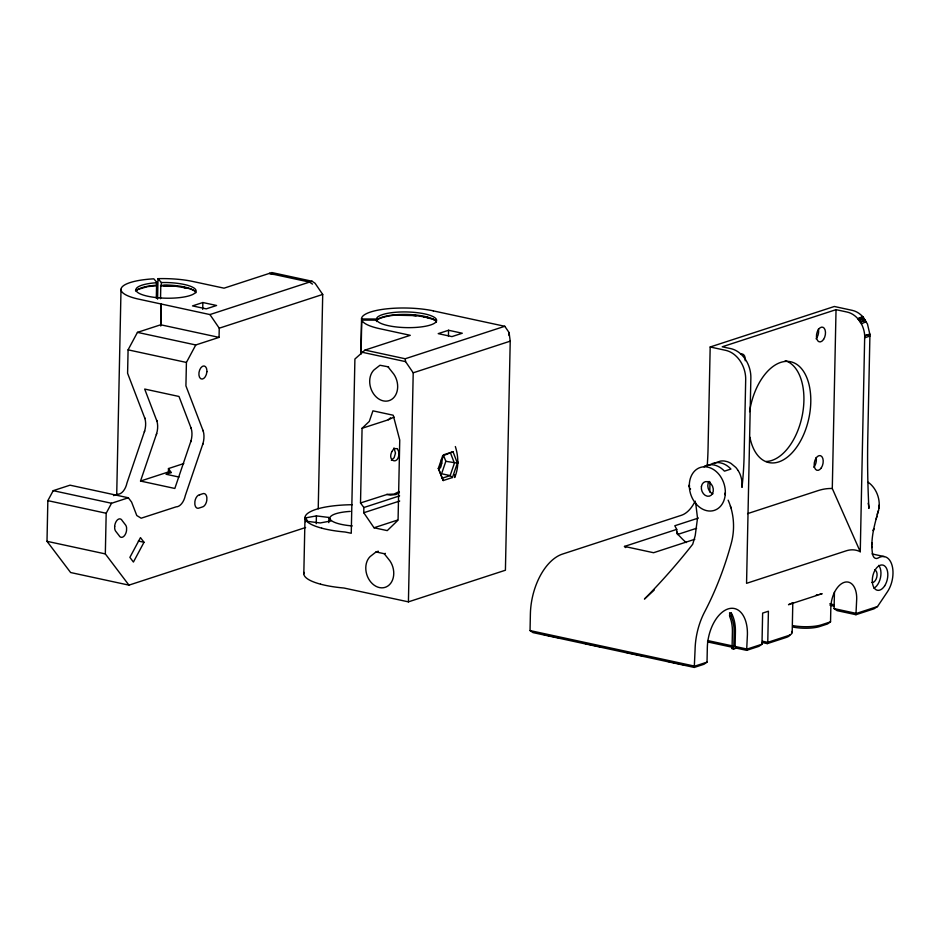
<?xml version="1.0" encoding="UTF-8"?>
<svg xmlns="http://www.w3.org/2000/svg" width="940" height="940" viewBox="0 0 940 940"><rect width="100%" height="100%" fill="white"/><g stroke="black" fill="none" stroke-linecap="round" stroke-linejoin="round"><path stroke-width="1.41" d="M698.279 517.999A30.08 17.414 -78.3 0 1 696.787 518.586L674.803 525.754L676.73 529.385L676.859 533.309L682.581 539.243A13.736 2.55 46.8 0 0 685.577 541.992L686.294 542.58M360.807 354.086L361.548 318.707M305.594 527.516L128.945 585.138L70.618 572.53L47 541.311L47.846 500.644L53.204 490.668L70.018 485.181L128.345 497.777L131.6 502.089L136.77 515.519L141.153 518.21L176.133 506.848A12.89 7.438 -77.8 0 0 185.297 495.591L202.993 443.515A15.052 8.683 -77.8 0 0 203.251 431.155L185.92 385.858L186.414 362.44L195.767 344.968L219.055 337.378L219.243 328.189L209.925 314.571L137.675 298.92A45.014 11.727 1.2 0 1 121.836 287.252A45.014 11.727 1.2 0 1 152.868 278.886L153.819 278.839L157.215 282.74L156.675 285.69L147.463 286.641L136.923 289.732M128.945 585.138L105.327 553.907L106.185 513.252L111.531 503.264L128.345 497.777M116.713 494.675L121.013 289.273M219.055 337.378L160.716 324.782L137.44 332.372L128.087 349.845L127.593 373.262L144.925 418.559A15.052 8.683 -77.8 0 1 144.666 430.92L126.971 482.984A12.89 7.438 -77.8 0 1 117.806 494.252L113.517 495.591M156.31 298.192L156.651 282.094L156.534 284.562M157.579 299.155L158.014 278.663L158.978 278.639A45.014 11.727 1.2 0 1 191.842 281.26L224.049 288.169L271.907 272.565L312.103 281.248L315.076 283.269L322.714 294.443L318.225 508.822M160.529 298.673L160.799 285.537L166.498 285.02A30.08 7.837 1.2 0 1 195.931 292.751M161.328 285.043L161.375 282.552L158.014 278.663M160.763 326.027L161.222 304.02L160.716 324.782M156.933 421.144A15.052 8.683 -77.8 0 1 156.675 433.516L140.518 481.057L168.413 471.951L168.483 468.555L183.782 463.561M202.711 309.342L202.852 302.527L216.588 305.488L206.236 308.861L192.512 305.899L202.852 302.527M303.82 573.799L305.007 517.447M305.653 521.747L305.735 517.858L316.404 515.895L328.953 517.47L330.833 520.995L320.164 522.957L307.615 521.394L305.735 517.858M316.24 523.674L316.404 515.895M328.836 522.652L328.953 517.47M361.054 353.745L361.759 320.082L376.787 320.164L377.774 321.515A30.08 7.837 1.2 0 0 425.468 326.251A30.08 7.837 1.2 0 0 421.132 313.22A30.08 7.837 1.2 0 0 376.693 318.249L376.588 321.527L376.646 320.74A30.08 7.837 1.2 0 1 407.02 314.454A30.08 7.837 1.2 0 1 436.454 322.185M362.076 428.288L369.291 421.414L372.933 410.839L393.214 415.221L399.747 440.049L398.066 520.149L387.257 530.618L374.026 527.763L363.757 512.746L363.862 507.518L360.514 502.959L362.076 428.288L388.361 419.769L394.06 417.066M395.481 453.01L393.954 447.945M398.913 453.75L398.936 452.951M320.563 584.175L321.551 584.433A53.874 14.03 1.2 0 0 329.094 586.067L330.245 586.266A53.709 13.994 1.2 0 0 343.911 588.017L408.418 601.859L413.212 372.804L405.575 361.63L405.199 358.763L365.002 350.079L354.909 359.021L351.255 533.262L345.086 532.016A53.709 13.994 1.2 0 1 331.421 530.266L330.269 530.054A53.874 14.03 1.2 0 1 322.726 528.433L321.738 528.174M441.8 463.021L441.823 462.21M448.439 336.062L448.568 330.269L462.292 333.23L451.94 336.602L438.216 333.641L448.568 330.269M454.748 474.7L454.69 477.508C458.861 467.685 458.591 456.593 455.348 446.547M457.815 463.479L457.851 461.787M509.022 335.486L509.081 332.56L504.78 326.286L433.187 310.858M509.081 332.56L510.22 341.161L505.414 570.228L408.418 601.859M736.349 648.13L735.104 646.473L735.409 631.974A33.311 19.223 -77.8 0 0 731.308 613.08L729.593 612.716L729.886 617.016A31.161 17.978 -77.8 0 1 732.401 632.033L732.048 648.6L733.764 648.976L736.349 648.13L746.642 650.351L747.418 634.57A33.311 19.223 -77.8 0 0 728.053 608.932A33.311 19.223 -77.8 0 0 707.327 647.636L707.021 662.148L703.966 664.275L694.272 667.435L533.004 632.608L530.043 630.576L530.383 613.985A51.571 29.763 -77.8 0 1 562.472 554.083L681.453 515.273A30.08 17.355 -77.8 0 0 692.792 505.391L695.283 501.173M868.172 503.264A23.277 16.767 64.3 0 1 868.842 507.154L868.913 508.399A644.675 371.97 -77.8 0 1 867.808 436.994L869.923 334.605L867.467 324.006L862.579 316.51A22.56 17.46 71.9 0 0 852.369 310.388L834.344 306.487L710.182 346.989L708.067 447.922A214.896 123.986 -77.8 0 1 707.244 465.582M709.77 492.031L709.982 481.926M733.764 648.976L734.116 632.397A31.161 17.978 -77.8 0 0 731.602 617.392L731.308 613.08M746.642 650.351L758.921 646.344L761.988 644.217L762.634 613.103L768.415 611.223L767.757 642.337L767.287 643.618L762.175 642.514M792.185 632.491L792.808 602.622M860.264 551.745L832.288 488.518L836.036 309.66L847.187 312.068A22.56 17.46 71.9 0 1 857.95 318.813L861.381 323.83A22.56 17.46 71.9 0 1 864.706 335.709L860.264 551.745A51.571 29.763 -77.8 0 0 846.153 550.84L746.56 583.329L750.86 377.974A25.791 19.963 71.9 0 0 730.803 348.634L722.226 346.789L836.036 309.66M792.643 626.98A19.341 5.041 1.2 0 0 819.727 626.522L827.482 623.984L830.537 621.857L830.843 607.346A21.491 12.396 -77.8 0 1 844.202 582.377A21.491 12.396 -77.8 0 1 856.704 598.909L855.941 614.701L837.07 610.636L834.097 608.603L834.403 594.092A21.491 12.396 -77.8 0 0 834.391 592.13M855.941 614.701L874.047 608.803L877.525 606.535L887.466 591.73A21.491 12.396 -77.8 0 0 892.107 565.563A21.491 12.396 -77.8 0 0 878.266 557.949A8.601 4.958 -77.8 0 1 872.438 553.296C870.299 538.691 874.682 524.297 878.489 510.361M871.932 542.838L871.897 544.448M879.17 506.084L878.912 508.211L879.229 505.038A22.56 17.46 71.9 0 0 868.149 482.244M725.339 492.807L725.222 494.804A22.56 17.46 71.9 0 1 706.868 510.702A22.56 17.46 71.9 0 1 689.349 487.049L689.314 485.028A22.56 17.46 71.9 0 1 707.785 467.133A22.56 17.46 71.9 0 1 725.339 492.807L725.222 494.804L725.351 493.112M877.149 514.298A22.56 17.46 71.9 0 0 879.111 507.024L879.229 505.038M742.083 486.074L741.977 487.378A214.896 123.986 -77.8 0 0 744.104 455.7L745.69 379.666A25.791 19.963 71.9 0 0 725.621 350.326L710.182 346.989M395.47 453.197L394.13 457.71L391.357 460.341M398.901 453.938C398.372 465.418 387.045 461.082 391.921 451.564M441.788 463.197L440.813 467.015L438.569 469.894M156.357 434.609L156.675 433.516M140.518 481.057L174.828 488.459L190.984 440.919A15.052 8.683 -77.8 0 0 191.243 428.558L178.988 396.469L144.678 389.054L156.933 421.144L156.651 420.239M202.676 444.62L202.993 443.515M876.174 518.998L876.926 516.319M190.667 442.023L190.984 440.919M144.349 431.954L144.666 430.92M438.369 468.39L442.611 455.947L443.739 454.772L453.01 451.74L457.38 463.115L452.469 477.52L443.198 480.552L438.369 468.39L443.198 480.552M438.827 469.166L443.739 454.772M443.469 455.16L445.83 461.305L441.589 473.748L450.166 475.605L452.469 477.52M694.272 667.435L695.083 649.564A51.571 29.763 -77.8 0 1 704.565 612.034A214.896 123.986 -77.8 0 0 731.261 543.332C735.092 529.138 734.116 513.639 728.136 500.174M391.992 451.412L393.472 449.273M144.008 542.274L133.421 562.049L129.885 557.373L140.471 537.61L144.008 542.274L138.356 541.052M376.047 551.945L370.137 556.574A17.519 13.559 71.9 0 0 369.632 580.497A17.519 13.559 71.9 0 0 389.407 584.762A17.519 13.559 71.9 0 0 389.912 560.851L384.248 553.719L376.047 551.945L378.338 551.216M161.175 285.184L160.529 285.807L173.195 285.842L187.507 288.169L183.171 287.229M654.216 590.085L644.441 599.05A248.583 93.93 -48 0 0 692.698 544.26A214.896 123.986 -77.8 0 0 695.224 535.542L697.515 518.152L695.67 502.841M388.267 419.745L390.617 417.771M442.611 455.947L453.01 451.74M199.915 494.663L199.48 494.804A6.874 3.971 -77.8 0 0 194.897 501.478L194.839 504.24A6.874 3.971 -77.8 0 0 199.209 508L202.218 507.024A6.874 3.971 -77.8 0 0 206.812 500.339L206.871 497.577A6.874 3.971 -77.8 0 0 202.5 493.817L199.48 494.804M394.306 448.591L397.385 448.686L398.889 452.163M399.394 492.49L396.081 494.499L390.276 495.145L386.974 494.475L360.514 502.959M135.477 290.554L136.57 289.908M376 319.976C392.086 312.644 411.062 314.348 428.041 317.591L423.705 316.651M863.132 317.121L857.95 318.813L862.579 316.51M399.218 491.538L394.095 494.064L386.704 494.416M861.381 323.83L866.257 321.633M864.048 318.202L859.207 320.376L864.4 318.672M865.2 319.882L860.347 322.056L865.517 320.364M857.95 318.813L862.885 316.839M209.925 314.571L312.103 281.248M219.243 328.189L322.714 294.443M365.002 350.079L410.263 335.322L378.996 328.53A45.097 11.75 1.2 0 1 371.711 326.532A45.002 11.727 1.2 0 1 361.806 320.176L361.759 320.082M405.199 358.763L504.78 326.286M413.212 372.804L510.22 341.161M168.483 468.555L171.233 472.562L166.063 474.254L178.964 477.038M869.888 334.029L864.706 335.721L869.923 334.605M442.141 478.213L450.166 475.605L454.408 463.162L450.636 453.327M363.862 507.518L399.594 495.873M363.757 512.746L399.688 501.02M374.026 527.763L397.514 520.09M625.676 547.573L624.454 546.434L676.73 529.385M677.399 534.531L696.611 528.268M747.57 513.628L818.117 490.61A107.442 61.993 -77.8 0 1 832.288 488.518M694.801 539.278L653.57 552.72L624.454 546.434M732.048 648.6L733.341 648.177M707.021 662.148L694.731 666.155L530.043 630.576M761.988 644.217L747.112 649.07L735.104 646.473M830.537 621.857L821.478 624.818A21.491 5.593 1.2 0 1 793.031 625.652M877.525 606.535L856.399 613.42L834.097 608.603M767.287 643.618L786.099 637.485A19.341 5.041 1.2 0 0 789.964 634.817M864.741 337.742L869.958 336.062M388.161 367.035L393.825 374.167A17.519 13.559 71.9 0 1 393.32 398.078A17.519 13.559 71.9 0 1 373.544 393.813A17.519 13.559 71.9 0 1 374.038 369.89L379.96 365.261L388.62 366.894M384.248 553.719L385.329 553.39M396.997 315.229L416.373 315.617L411.086 315.194M157.215 282.74L154.266 282.916A30.08 7.837 1.2 0 0 144.737 295.489A30.08 7.837 1.2 0 0 193.699 293.962A30.08 7.837 1.2 0 0 166.545 282.529L161.375 282.552M157.156 285.231L154.219 285.408A30.08 7.837 1.2 0 0 136.112 291.306M163.113 285.584L175.839 286.195L170.551 285.772M397.667 315.17L403.648 315.018M457.38 463.115L445.83 461.305M361.536 318.965L376.635 319.036M163.795 285.572L169.893 285.748M404.329 314.994L410.428 315.182M423.164 316.569L434.656 319.788M182.63 287.147L190.268 288.85L195.438 291.153M762.399 641.186L767.757 642.337L787.849 635.781A21.491 5.593 1.2 0 0 791.809 631.457M361.947 352.206L405.575 361.63M137.44 332.372L195.767 344.968M128.087 349.845L186.414 362.44M872.05 553.942L884.352 556.597M829.773 603.821L834.062 604.749M830.02 605.254L834.262 606.171M168.413 471.951L171.233 472.562M53.204 490.668L111.531 503.264M707.655 640.551L733.388 646.109M707.468 641.891L733.2 647.448M47.846 500.644L106.185 513.252M543.943 634.618L561.098 638.319M585.115 643.512L600.848 646.908M626.298 652.407L643.454 656.108M667.471 661.302L683.192 664.698M47 541.311L105.327 553.907M273.505 274.445L269.322 273.411L309.519 282.094L312.48 284.115M433.34 319.283L435.972 320.575M738.135 470.517L739.404 472.785A23.077 19.247 81.9 0 1 740.873 476.58A21.937 18.577 82.5 0 1 741.801 480.622A23.265 19.905 82.6 0 1 742.048 486.062M441.377 459.684L441.777 461.434M202.97 430.32L203.251 431.155M191.243 428.558L190.961 427.653M144.925 418.559L144.643 417.654M730.932 507.835L730.392 506.072M689.443 486.109L689.314 485.028L689.349 487.049L689.314 485.31M690.336 488.459L690.524 489.106M731.261 615.324L731.332 616.428M729.546 614.948L729.616 616.064M871.909 546.034L871.944 547.609M878.7 565.363A12.89 7.438 -77.8 0 1 880.498 577.618A12.89 7.438 -77.8 0 1 873.906 588.205M874.647 569.899A6.451 3.725 -77.8 0 1 876.797 577.113A6.451 3.725 -77.8 0 1 871.744 582.459M819.468 594.409A21.491 5.593 1.2 0 0 822.136 593.704L788.507 604.667A21.491 5.593 1.2 0 0 792.02 602.893M817.941 594.715A21.491 5.593 1.2 0 1 816.308 594.973M714.306 463.585A22.56 17.637 81.3 0 1 715.234 462.974L720.369 461.117A23.054 18.13 76.7 0 1 724.434 461.035L727.078 461.622A23.054 18.142 76.2 0 1 731.038 463.444L735.832 467.45A22.56 18.283 79.8 0 1 738.088 470.552M712.92 493.853A7.52 5.816 71.9 0 1 709.077 481.409M740.556 354.215A7.52 4.336 -77.8 0 1 745.244 360.748M785.264 360.654A51.571 29.763 -77.8 0 1 802.384 414.834A51.571 29.763 -77.8 0 1 766.03 461.47M749.591 411.708A51.571 29.763 -77.8 0 1 797.061 364.567A51.571 29.763 -77.8 0 1 798.025 445.149A51.571 29.763 -77.8 0 1 749.885 437.171M818.399 329.071A7.52 4.336 -77.8 0 1 816.073 338.764M816.12 457.533A7.52 4.336 -77.8 0 1 813.805 467.239M677.916 534.284A19.341 14.97 71.9 0 1 676.882 531.817M361.524 318.684A45.097 11.75 1.2 0 1 386.587 308.861A45.097 11.75 1.2 0 1 433.281 310.823M320.552 584.175A53.709 13.994 1.2 0 1 304.055 572.413M352.218 525.918A28.799 7.497 1.2 0 1 329.928 518.434A28.799 7.497 1.2 0 1 350.291 511.395M321.727 528.174A53.709 13.994 1.2 0 1 310.811 511.478A53.874 14.03 1.2 0 1 322.115 507.718A53.709 13.994 1.2 0 1 352.241 504.721M206.882 371.723L206.871 371.887A6.662 3.842 -77.8 0 1 200.655 378.667A6.662 3.842 -77.8 0 1 200.89 367.752A6.662 3.842 -77.8 0 1 206.906 370.548L206.882 371.723M114.68 526.423L114.692 528.327A6.874 3.971 -77.8 0 0 115.89 531.464L119.086 535.577A6.874 3.96 -77.8 0 0 123.246 536.787A6.874 3.96 -77.8 0 0 126.536 530.642L126.594 527.88A6.874 3.96 -77.8 0 0 125.384 524.743L122.2 520.631A6.874 3.971 -77.8 0 0 118.04 519.409A6.874 3.971 -77.8 0 0 114.751 525.566L114.68 526.423M873.73 528.621L873.319 530.677L873.73 528.621M710.334 464.607L703.872 466.71A22.56 17.472 71.9 0 1 724.458 471.152L730.932 469.048A22.56 17.472 71.9 0 0 710.334 464.607M884.681 585.832A12.89 7.438 -77.8 0 0 883.154 565.152A12.89 7.438 -77.8 0 0 872.343 581.978A12.89 7.438 -77.8 0 0 884.681 585.832M701.428 486.474A7.52 5.816 71.9 0 0 709.312 496.167A7.52 5.816 71.9 0 0 711.239 484.112A7.52 5.816 71.9 0 0 701.428 486.474M823.569 339.422A7.52 4.336 -77.8 0 0 822.888 327.249A7.52 4.336 -77.8 0 0 816.461 336.849A7.52 4.336 -77.8 0 0 823.569 339.422M821.29 467.885A7.52 4.336 -77.8 0 0 820.608 455.712A7.52 4.336 -77.8 0 0 814.181 465.312A7.52 4.336 -77.8 0 0 821.29 467.885"/></g></svg>
